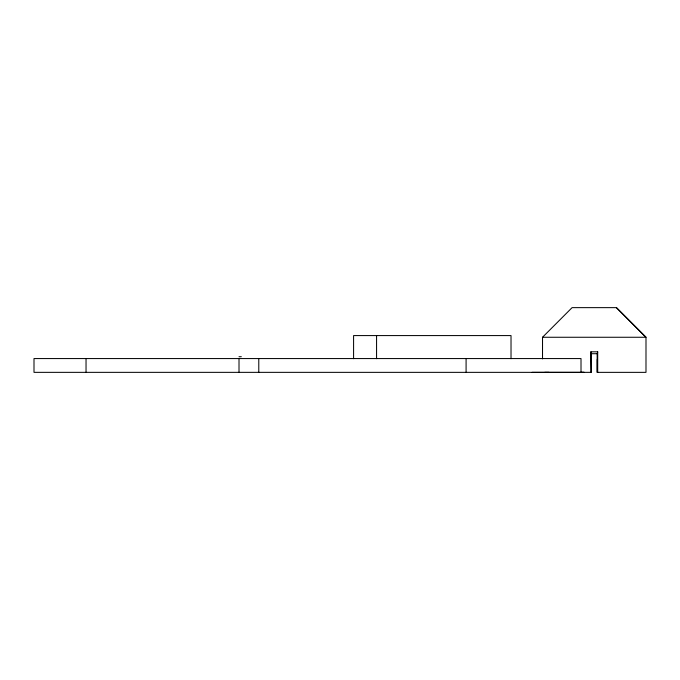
<?xml version="1.0" encoding="UTF-8"?>
<svg xmlns="http://www.w3.org/2000/svg" width="680" height="680" viewBox="0 0 680 680"><rect width="100%" height="100%" fill="white"/><g stroke="black" fill="none" stroke-linecap="round" stroke-linejoin="round"><path stroke-width="1.02" d="M591.26 358.453L591.277 353.71L597.244 353.71L597.694 351.815L590.912 351.815L590.912 372.359M542.521 358.887L542.529 337.263L572.084 307.64L616.437 307.64L646 337.263L645.991 372.359L597.185 372.359L597.167 353.71M542.521 337.263L646 337.263L616.437 307.64M239.011 356.719L241.315 356.719M544.774 372.351L548.998 372.359M532.049 372.351L591.337 372.359L590.912 351.815M584.103 372.359L34 372.351L34 358.564L581.009 358.564L581.009 372.351L584.188 372.359M597.694 351.815L597.694 372.359M597.269 359.397L597.269 372.359M511.02 358.692L511.02 335.58L353.583 335.58L353.583 358.692M466.089 358.564L466.089 372.351M376.567 335.58L376.567 358.692M258.782 358.564L258.782 372.351M239.011 358.564L239.011 372.351M86.037 358.564L86.037 372.351"/></g></svg>
